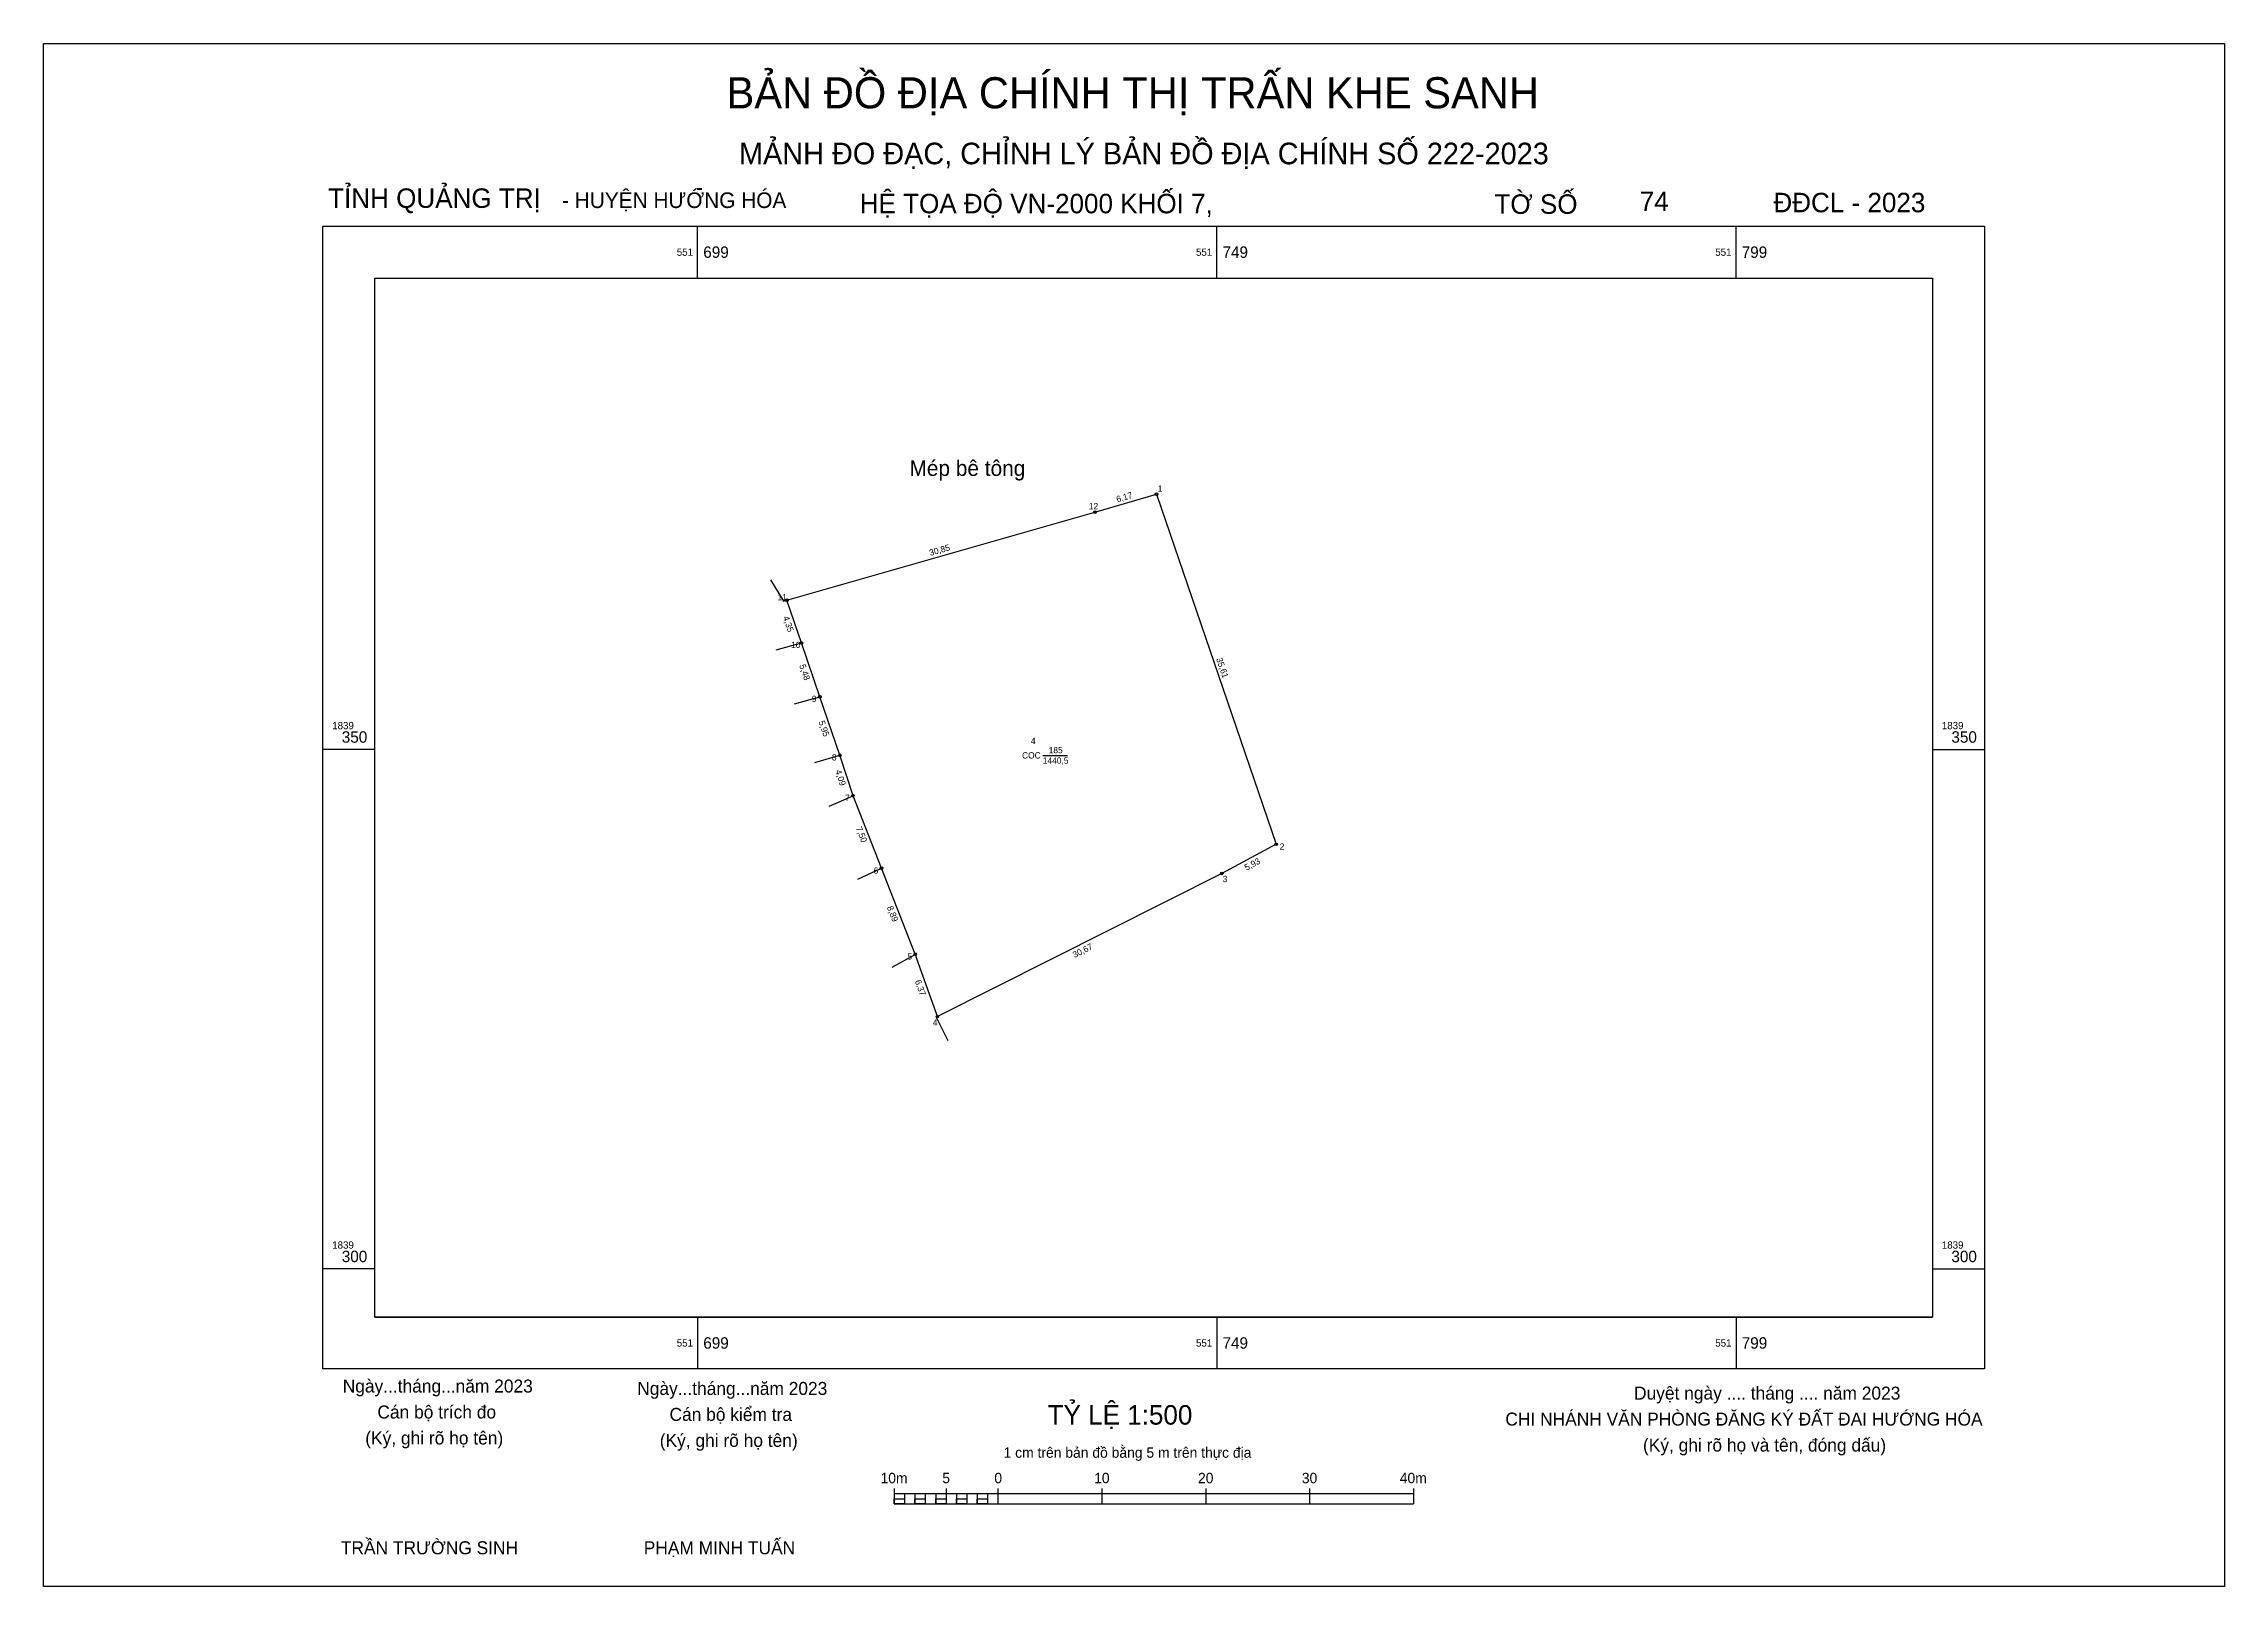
# Model space of a CAD drawing. Extents: x 551636 to 551846, y 1839269 to 1839418.
import ezdxf

# ---------------------------------------------------------------- set-up
doc = ezdxf.new("R2010")
doc.units = 0
for name, color, linetype in [('Level 1', 7, 'Continuous'), ('Level 10', 7, 'Continuous'), ('Level 16', 7, 'Continuous'), ('Level 2', 7, 'Continuous'), ('Level 20', 7, 'Continuous'), ('Level 57', 7, 'Continuous'), ('Level 58', 7, 'Continuous'), ('Level 6', 7, 'Continuous'), ('Level 60', 7, 'Continuous'), ('Level 63', 7, 'Continuous'), ('Level 8', 7, 'Continuous'), ('Level 9', 7, 'Continuous')]:
    doc.layers.add(name, color=color, linetype=linetype)

msp = doc.modelspace()

# ---------------------------------------------------------------- linework, layer by layer
at = {"layer": 'Level 1'}
for p, q in [((551699.34, 1839395.37), (551699.34, 1839400.37)), ((551749.34, 1839395.37), (551749.34, 1839400.37)), ((551799.34, 1839395.37), (551799.34, 1839400.37)), ((551668.27, 1839350), (551663.27, 1839350)), ((551818.27, 1839350), (551823.27, 1839350)), ((551668.27, 1839300), (551663.27, 1839300)), ((551818.27, 1839300), (551823.27, 1839300)), ((551699.34, 1839295.37), (551699.34, 1839290.37)), ((551749.34, 1839295.37), (551749.34, 1839290.37)), ((551799.34, 1839295.37), (551799.34, 1839290.37))]:
    msp.add_line(p, q, dxfattribs=at)
at = {"layer": 'Level 10'}
for p, q in [((551737.61, 1839372.84), (551743.54, 1839374.57)), ((551743.54, 1839374.57), (551755.05, 1839340.87)), ((551707.95, 1839364.37), (551737.61, 1839372.84)), ((551709.35, 1839360.25), (551707.95, 1839364.37)), ((551711.11, 1839355.06), (551709.35, 1839360.25)), ((551713.05, 1839349.44), (551711.11, 1839355.06)), ((551714.31, 1839345.55), (551713.05, 1839349.44)), ((551717.06, 1839338.57), (551714.31, 1839345.55)), ((551755.05, 1839340.87), (551749.82, 1839338.07)), ((551720.31, 1839330.29), (551717.06, 1839338.57)), ((551749.82, 1839338.07), (551722.43, 1839324.28)), ((551722.43, 1839324.28), (551720.31, 1839330.29))]:
    msp.add_line(p, q, dxfattribs=at)
at = {"layer": 'Level 16'}
for p, q in [((551706.38, 1839366.33), (551707.6, 1839364.27)), ((551707.6, 1839364.27), (551707.95, 1839364.37)), ((551706.92, 1839359.59), (551709.35, 1839360.25)), ((551708.69, 1839354.4), (551711.11, 1839355.06)), ((551710.63, 1839348.76), (551713.05, 1839349.44)), ((551712.01, 1839344.54), (551714.31, 1839345.55)), ((551714.77, 1839337.51), (551717.06, 1839338.57)), ((551718.08, 1839329.04), (551720.31, 1839330.26)), ((551722.31, 1839324.22), (551722.43, 1839324.28)), ((551722.31, 1839324.22), (551723.43, 1839321.98))]:
    msp.add_line(p, q, dxfattribs=at)
at = {"layer": 'Level 2'}
msp.add_lwpolyline([(551636.37, 1839417.94), (551846.37, 1839417.94), (551846.37, 1839269.44), (551636.37, 1839269.44)], close=True, dxfattribs=at)
at = {"layer": 'Level 20'}
for centre in [(551743.54, 1839374.57), (551737.61, 1839372.84), (551707.95, 1839364.37), (551709.35, 1839360.25), (551711.11, 1839355.06), (551713.05, 1839349.44), (551714.31, 1839345.55), (551755.05, 1839340.87), (551717.06, 1839338.57), (551749.82, 1839338.07), (551720.31, 1839330.29), (551722.43, 1839324.28)]:
    msp.add_circle(centre, 0.126, dxfattribs=at)
at = {"layer": 'Level 57'}
msp.add_lwpolyline([(551668.27, 1839395.37), (551818.27, 1839395.37), (551818.27, 1839295.37), (551668.27, 1839295.37)], close=True, dxfattribs=at)
at = {"layer": 'Level 58'}
msp.add_lwpolyline([(551663.27, 1839400.37), (551823.27, 1839400.37), (551823.27, 1839290.37), (551663.27, 1839290.37)], close=True, dxfattribs=at)
at = {"layer": 'Level 6'}
msp.add_line((551732.59, 1839349.43), (551734.98, 1839349.43), dxfattribs=at)
at = {"layer": 'Level 60'}
for p, q in [((551636.37, 1839417.94), (551636.37, 1839417.94)), ((551668.27, 1839395.37), (551818.27, 1839395.37)), ((551668.27, 1839295.37), (551818.27, 1839295.37)), ((551802.19, 1839285.17), (551802.19, 1839285.17)), ((551802.19, 1839285.17), (551802.19, 1839285.17)), ((551718.27, 1839278.87), (551718.27, 1839277.37)), ((551723.27, 1839278.87), (551723.27, 1839277.37)), ((551728.27, 1839278.87), (551728.27, 1839277.37)), ((551738.27, 1839278.87), (551738.27, 1839277.37)), ((551748.27, 1839278.87), (551748.27, 1839277.37)), ((551758.27, 1839278.87), (551758.27, 1839277.37)), ((551768.27, 1839278.87), (551768.27, 1839277.37)), ((551718.27, 1839278.37), (551768.27, 1839278.37)), ((551718.27, 1839277.37), (551768.27, 1839277.37)), ((551719.27, 1839278.37), (551719.27, 1839277.37)), ((551720.27, 1839278.37), (551720.27, 1839277.37)), ((551721.27, 1839278.37), (551721.27, 1839277.37)), ((551722.27, 1839278.37), (551722.27, 1839277.37)), ((551723.27, 1839278.37), (551723.27, 1839277.37)), ((551724.27, 1839278.37), (551724.27, 1839277.37)), ((551725.27, 1839278.37), (551725.27, 1839277.37)), ((551726.27, 1839278.37), (551726.27, 1839277.37)), ((551727.27, 1839278.37), (551727.27, 1839277.37)), ((551728.27, 1839278.37), (551728.27, 1839277.37)), ((551846.37, 1839269.44), (551846.37, 1839269.44))]:
    msp.add_line(p, q, dxfattribs=at)
for points in [[(551668.27, 1839395.37), (551818.27, 1839395.37), (551818.27, 1839295.37), (551668.27, 1839295.37)], [(551718.27, 1839277.87), (551719.27, 1839277.87), (551719.27, 1839277.37), (551718.27, 1839277.37)], [(551718.27, 1839277.87), (551719.27, 1839277.87), (551719.27, 1839277.37), (551718.27, 1839277.37)], [(551720.27, 1839277.87), (551721.27, 1839277.87), (551721.27, 1839277.37), (551720.27, 1839277.37)], [(551722.27, 1839277.87), (551723.27, 1839277.87), (551723.27, 1839277.37), (551722.27, 1839277.37)], [(551724.27, 1839277.87), (551725.27, 1839277.87), (551725.27, 1839277.37), (551724.27, 1839277.37)], [(551726.27, 1839277.87), (551727.27, 1839277.87), (551727.27, 1839277.37), (551726.27, 1839277.37)]]:
    msp.add_lwpolyline(points, close=True, dxfattribs=at)

# ---------------------------------------------------------------- texts
at = {"layer": 'Level 1'}
for s, height, p in [('699', 1.1, (551699.89, 1839397.32)), ('749', 1.1, (551749.89, 1839397.32)), ('799', 1.1, (551799.89, 1839397.32)), ('551', 0.7, (551697.34, 1839397.52)), ('551', 0.7, (551747.34, 1839397.52)), ('551', 0.7, (551797.34, 1839397.52)), ('1839', 0.7, (551664.16, 1839351.95)), ('1839', 0.7, (551819.16, 1839351.95)), ('350', 1.1, (551665.08, 1839350.65)), ('350', 1.1, (551820.08, 1839350.65)), ('1839', 0.7, (551664.16, 1839301.95)), ('300', 1.1, (551665.08, 1839300.65)), ('1839', 0.7, (551819.16, 1839301.95)), ('300', 1.1, (551820.08, 1839300.65)), ('699', 1.1, (551699.89, 1839292.32)), ('749', 1.1, (551749.89, 1839292.32)), ('799', 1.1, (551799.89, 1839292.32)), ('551', 0.7, (551697.34, 1839292.52)), ('551', 0.7, (551747.34, 1839292.52)), ('551', 0.7, (551797.34, 1839292.52))]:
    msp.add_text(s, height=height, dxfattribs=at).set_placement(p)
at = {"layer": 'Level 16'}
msp.add_text('Mép bê tông', height=1.5, dxfattribs=at).set_placement((551719.75, 1839376.33))
at = {"layer": 'Level 6'}
for s, p in [('4', (551731.44, 1839350.53)), ('185', (551733.15, 1839349.63)), ('COC', (551730.59, 1839349.13)), ('1440,5', (551732.59, 1839348.63))]:
    msp.add_text(s, height=0.604, dxfattribs=at).set_placement(p)
at = {"layer": 'Level 60'}
for s, height, p in [('BẢN ĐỒ ĐỊA CHÍNH THỊ TRẤN KHE SANH', 3, (551702.13, 1839411.71)), ('MẢNH ĐO ĐẠC, CHỈNH LÝ BẢN ĐỒ ĐỊA CHÍNH SỐ 222-2023', 2.0781, (551703.33, 1839406.33)), ('TỈNH QUẢNG TRỊ', 1.875, (551663.77, 1839402.13)), ('- HUYỆN HƯỚNG HÓA', 1.5, (551686.29, 1839402.12)), ('  -  ', 1.5, (551698.07, 1839403.37)), ('HỆ TỌA ĐỘ VN-2000 KHỐI 7, ', 1.875, (551714.96, 1839401.61)), ('TỜ SỐ ', 1.875, (551776.08, 1839401.56)), ('ĐĐCL - 2023', 1.875, (551802.94, 1839401.71)), ('Ngày...tháng...năm 2023', 1.25, (551665.17, 1839288.1)), ('Ngày...tháng...năm 2023', 1.25, (551693.53, 1839287.87)), ('TỶ LỆ 1:500', 1.875, (551733.05, 1839285.01)), ('Duyệt ngày .... tháng .... năm 2023', 1.25, (551789.52, 1839287.42)), ('Cán bộ trích đo', 1.25, (551668.51, 1839285.6)), ('Cán bộ kiểm tra', 1.25, (551696.64, 1839285.37)), ('CHI NHÁNH VĂN PHÒNG ĐĂNG KÝ ĐẤT ĐAI HƯỚNG HÓA', 1.25, (551777.13, 1839284.92)), ('(Ký, ghi rõ họ tên)', 1.25, (551667.34, 1839283.1)), ('(Ký, ghi rõ họ tên)', 1.25, (551695.7, 1839282.87)), ('1 cm trên bản đồ bằng 5 m trên thực địa', 1, (551728.81, 1839281.82)), ('(Ký, ghi rõ họ và tên, đóng dấu)', 1.25, (551790.38, 1839282.42)), ('10m', 1, (551716.96, 1839279.37)), ('5', 1, (551722.91, 1839279.37)), ('0', 1, (551727.92, 1839279.37)), ('10', 1, (551737.53, 1839279.37)), ('20', 1, (551747.53, 1839279.37)), ('30', 1, (551757.53, 1839279.37)), ('40m', 1, (551766.96, 1839279.37)), ('TRẦN TRƯỜNG SINH', 1.25, (551664.99, 1839272.53)), ('PHẠM MINH TUẤN', 1.25, (551694.16, 1839272.53))]:
    msp.add_text(s, height=height, dxfattribs=at).set_placement(p)
at = {"layer": 'Level 63'}
msp.add_text('74', height=1.875, dxfattribs=at).set_placement((551790.07, 1839401.82))
at = {"layer": 'Level 8'}
for s, rotation, p in [('6,17', 16.3471, (551739.76, 1839373.78)), ('30,85', 15.9275, (551721.76, 1839368.63)), ('4,35', 288.7528, (551707.55, 1839362.73)), ('35,61', 288.8572, (551749.27, 1839358.72)), ('5,48', 288.7647, (551709.13, 1839358.08)), ('5,95', 289.0132, (551710.98, 1839352.66)), ('4,09', 287.9492, (551712.59, 1839347.94)), ('7,50', 291.4651, (551714.56, 1839342.44)), ('5,93', 28.1963, (551752.21, 1839338.32)), ('8,89', 291.449, (551717.56, 1839334.81)), ('30,67', 26.7258, (551735.65, 1839329.92)), ('6,37', 289.411, (551720.26, 1839327.7))]:
    msp.add_text(s, height=0.604, rotation=rotation, dxfattribs=at).set_placement(p)
at = {"layer": 'Level 9'}
for s, p in [('1', (551743.65, 1839374.81)), ('12', (551737.02, 1839373.12)), ('11', (551707.03, 1839364.35)), ('10', (551708.35, 1839359.76)), ('9', (551710.34, 1839354.57)), ('8', (551712.28, 1839348.94)), ('7', (551713.54, 1839345.04)), ('2', (551755.4, 1839340.35)), ('6', (551716.29, 1839338.04)), ('3', (551749.91, 1839337.23)), ('5', (551719.55, 1839329.78)), ('4', (551722, 1839323.42))]:
    msp.add_text(s, height=0.604, dxfattribs=at).set_placement(p)

doc.saveas('drawing.dxf')
